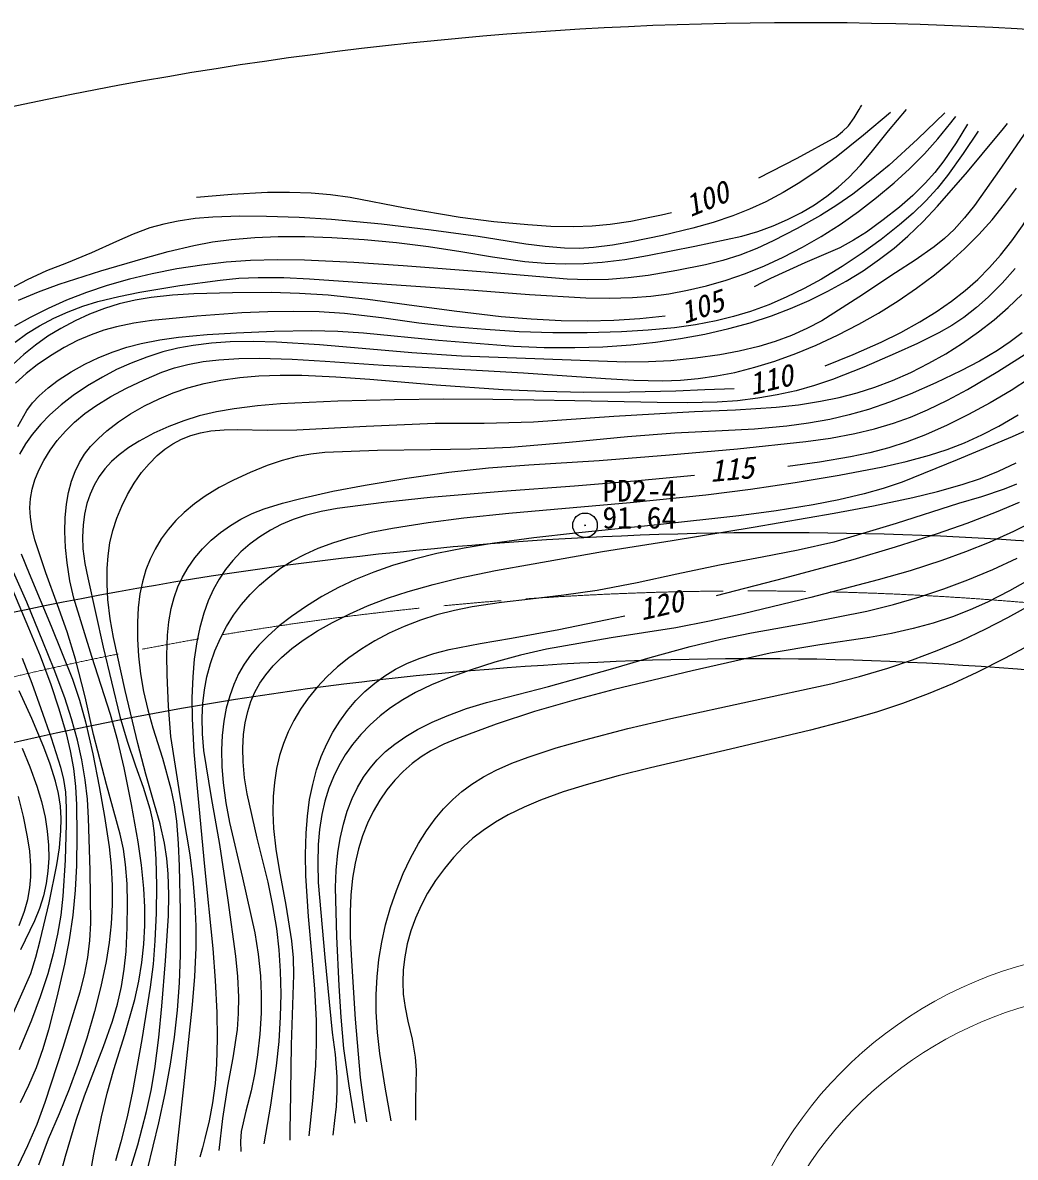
# Model space of a CAD drawing. Units: millimetres, scale not verified. Extents: x 40000 to 680000, y 20000 to 380000.
# Drawn here: x 394141 to 454408, y 259160 to 328076 of the extents above; entities that cross this region are included whole.
import ezdxf
from ezdxf.enums import TextEntityAlignment as Align

# ---------------------------------------------------------------- set-up
doc = ezdxf.new("R2010")
doc.units = ezdxf.units.MM
doc.header["$LTSCALE"] = 1000
doc.linetypes.add('CHAIN', pattern=[18.5, 12, -1.5, 3.5, -1.5])
for name, color, linetype, lineweight in [('M-BGD', 7, 'Continuous', 25), ('M-BMK', 2, 'CHAIN', 13), ('M-STR-HTXT', 7, 'Continuous', 13), ('M-STR-STR1', 1, 'Continuous', 25)]:
    doc.layers.add(name, color=color, linetype=linetype, lineweight=lineweight)
doc.layers.add('M-BGD-HTXT', color=7, linetype='Continuous')
doc.layers.add('M-BMK-SRVR', color=7, linetype='Continuous')
doc.styles.add('ＭＳ ゴシック', font='')
doc.styles.add('ＭＳ 明朝', font='')
doc.styles.get('ＭＳ ゴシック').set_extended_font_data('MS Gothic')
doc.styles.get('ＭＳ 明朝').set_extended_font_data('MS Mincho')

# ---------------------------------------------------------------- blocks, each defined once
blk = doc.blocks.new('BUHIN2')
at = {"color": 3, "linetype": 'Continuous', "lineweight": 25}
for radius in [746, 22.5]:
    blk.add_circle((0, 0), radius, dxfattribs=at)

msp = doc.modelspace()

# ---------------------------------------------------------------- linework, layer by layer
at = {"layer": 'M-BGD'}
for points in [[(446833, 322623), (445201, 321239), (443531, 319903), (442448, 319111), (441331, 318368), (440316, 317762), (439264, 317204), (438277, 316747), (437259, 316342), (436059, 315938), (434829, 315588), (432985, 315149), (431113, 314765), (429958, 314561), (428791, 314416), (427919, 314369), (427044, 314382), (425862, 314473), (424680, 314625), (421803, 315084), (418933, 315482), (415921, 315834), (412894, 316127), (410924, 316251), (408942, 316314), (407320, 316322), (405684, 316268), (404621, 316177), (403571, 316027), (402704, 315847), (401853, 315608), (400840, 315228), (399844, 314789), (398328, 314106), (396791, 313480), (395595, 312999), (394416, 312460), (393339, 311892)], [(450130, 322610), (448460, 321003), (446740, 319432), (445662, 318523), (444548, 317661), (443582, 316988), (442576, 316360), (441166, 315569), (439715, 314825), (438716, 314366), (437687, 313959), (436651, 313634), (435595, 313366), (433867, 313019), (432118, 312729), (430911, 312571), (429701, 312473), (428454, 312453), (427195, 312493), (422214, 312921), (417236, 313301), (414245, 313504), (411252, 313646), (409613, 313666), (407974, 313626), (406500, 313521), (405020, 313354), (403505, 313123), (401996, 312831), (400622, 312500), (399264, 312111), (398019, 311694), (396796, 311220), (395679, 310725), (394586, 310175), (393652, 309643)], [(393876, 311213), (395102, 311726), (396360, 312187), (398887, 313001), (401449, 313763), (402981, 314185), (404532, 314550), (405668, 314756), (406828, 314905), (408233, 315023), (409644, 315082), (411269, 315085), (412902, 315027), (414870, 314903), (416829, 314718), (418780, 314474), (420734, 314169), (422674, 313846), (424633, 313581), (425860, 313478), (427091, 313434), (428211, 313451), (429326, 313527), (430700, 313699), (432079, 313933), (434952, 314497), (437807, 315120), (438767, 315403), (439709, 315744), (440584, 316121), (441431, 316552), (442213, 317018), (442964, 317536), (443653, 318084), (444310, 318683), (445002, 319415), (445655, 320194), (446704, 321517), (447792, 322805)], [(438839, 318645), (441170, 319853), (443529, 321145), (443923, 321458), (444281, 321821), (444627, 322290), (444934, 322810), (445007, 322944), (445080, 323077)], [(393675, 308676), (394399, 309191), (395169, 309664), (396024, 310121), (396903, 310524), (397791, 310858), (398708, 311139), (399969, 311451), (401256, 311707), (403684, 312107), (406122, 312447), (407273, 312556), (408437, 312605), (409993, 312591), (411560, 312516), (416541, 312174), (421524, 311830), (424921, 311571), (428331, 311371), (429751, 311348), (431170, 311385), (432277, 311467), (433375, 311609), (434515, 311820), (435653, 312092), (436847, 312442), (438024, 312849), (439181, 313314), (440321, 313837), (441490, 314439), (442629, 315095), (443772, 315822), (444882, 316599), (445988, 317449), (447055, 318344), (447991, 319203), (448891, 320110), (449709, 321025), (450487, 321985), (450640, 322181), (450793, 322378)], [(393853, 303556), (394392, 304525), (394745, 304988), (395146, 305415), (395692, 305903), (396289, 306354), (397090, 306872), (397916, 307334), (398765, 307740), (399636, 308088), (400469, 308364), (401331, 308585), (402459, 308807), (403606, 308972), (405349, 309137), (407111, 309243), (409415, 309344), (411706, 309384), (413269, 309343), (414843, 309242), (419387, 308801), (423945, 308420), (425795, 308353), (427656, 308345), (429357, 308396), (431055, 308507), (432567, 308667), (434082, 308887), (435548, 309161), (437012, 309496), (438314, 309853), (439607, 310272), (440765, 310711), (441900, 311205), (443029, 311762), (444132, 312372), (445162, 313011), (446167, 313704), (447045, 314381), (447884, 315105), (448805, 315993), (449690, 316933), (451510, 319026), (453287, 321162), (453611, 321555), (453934, 321948)], [(451508, 321923), (450814, 320783), (450073, 319680), (449528, 318982), (448935, 318322), (448177, 317580), (447376, 316880), (446391, 316098), (445366, 315360), (444574, 314857), (443745, 314403), (441633, 313500), (439538, 312538), (439050, 312289), (438563, 312037)], [(442860, 307239), (444573, 307929), (446273, 308679), (447457, 309265), (448621, 309909), (449595, 310514), (450542, 311172), (451354, 311806), (452126, 312486), (452840, 313198), (453512, 313953), (454204, 314826), (454854, 315743), (455531, 316812), (456154, 317907), (456963, 319489), (457723, 321107), (457958, 321626), (458193, 322144)], [(452153, 321495), (451245, 320123), (450291, 318790), (449661, 318007), (448979, 317255), (448206, 316505), (447383, 315789), (446260, 314910), (445102, 314078), (443887, 313268), (442634, 312504), (441584, 311927), (440504, 311402), (439436, 310945), (438339, 310542), (437297, 310226), (436239, 309969), (434991, 309731), (433721, 309551), (432122, 309394), (430507, 309297), (428422, 309242), (426335, 309246), (424293, 309309), (422237, 309433), (420214, 309603), (418188, 309834), (415934, 310154), (413673, 310415), (412147, 310508), (410607, 310541), (409027, 310523), (407456, 310445), (404715, 310245), (401973, 309985), (400897, 309824), (399831, 309603), (399059, 309393), (398303, 309124), (397472, 308764), (396663, 308348), (395830, 307851), (395024, 307299), (394346, 306767), (393710, 306190)], [(455169, 321624), (453578, 319292), (451923, 316972), (451330, 316226), (450689, 315516), (450104, 314965), (449472, 314453), (448326, 313652), (447130, 312890), (444909, 311399), (442657, 309961), (441749, 309495), (440816, 309084), (439831, 308722), (438827, 308418), (437651, 308134), (436464, 307909), (434990, 307693), (433499, 307536), (432133, 307471), (430765, 307465), (425774, 307643), (420782, 307812), (417767, 308021), (414750, 308290), (412170, 308514), (409559, 308680), (408150, 308713), (406734, 308686), (405614, 308609), (404493, 308471), (403568, 308304), (402649, 308076), (401687, 307769), (400733, 307402), (399843, 307005), (398977, 306553), (398079, 306017), (397206, 305428), (396477, 304862), (395788, 304251), (395235, 303685), (394719, 303071), (394309, 302494), (393942, 301871)], [(396150, 257033), (396736, 259225), (397382, 261408), (397894, 262898), (398466, 264381), (399055, 265890), (399587, 267419), (399887, 268466), (400131, 269536), (400301, 270589), (400414, 271660), (400492, 273120), (400509, 274585), (400476, 275767), (400384, 276942), (400255, 277869), (400068, 278786), (399227, 281808), (398445, 284847), (397926, 287137), (397346, 289420), (396832, 291078), (396263, 292714), (395545, 294662), (394874, 296657), (394712, 297343), (394609, 298041), (394583, 298603), (394618, 299171), (394718, 299734), (394880, 300301), (395119, 300903), (395416, 301489), (395800, 302106), (396242, 302701), (396742, 303273), (397285, 303803), (397922, 304330), (398590, 304805), (399499, 305363), (400450, 305875), (401517, 306388), (402597, 306841), (403366, 307106), (404164, 307316), (405098, 307488), (406043, 307600), (407265, 307675), (408500, 307690), (410501, 307632), (412505, 307515), (416036, 307278), (419571, 307101), (424545, 306804), (429535, 306463), (431255, 306367), (432984, 306331), (434073, 306364), (435156, 306456), (436262, 306617), (437370, 306839), (438594, 307150), (439813, 307522), (441075, 307978), (442314, 308489), (443620, 309096), (444901, 309757), (446106, 310439), (447289, 311177), (448414, 311943), (449504, 312757), (450437, 313527), (451331, 314344), (452185, 315206), (452996, 316110), (453761, 317053), (454478, 318032)], [(404690, 317483), (406847, 317658), (409009, 317774), (410336, 317789), (411659, 317743), (412837, 317639), (414020, 317475), (417360, 316835), (420706, 316255), (422747, 316003), (424802, 315811), (426204, 315727), (427606, 315703), (428713, 315740), (429814, 315838), (431064, 316027), (432317, 316278), (432923, 316412), (433537, 316552)], [(454409, 313147), (453606, 312257), (452761, 311411), (452044, 310772), (451284, 310175), (450548, 309682), (449771, 309234), (448464, 308582), (447116, 307977), (445215, 307160), (443302, 306405), (442217, 306036), (441113, 305725), (439950, 305465), (438766, 305262), (437535, 305116), (436300, 305030), (434483, 304985), (432663, 304999), (427671, 305100), (422677, 305182), (419693, 305208), (416714, 305174), (413265, 305079), (409802, 304923), (408392, 304807), (406982, 304630), (405909, 304439), (404848, 304189), (403926, 303898), (403022, 303550), (402108, 303135), (401219, 302666), (400590, 302275), (399988, 301828), (399542, 301424), (399131, 300971), (398785, 300503), (398483, 299993), (398237, 299446), (398044, 298867), (397897, 298223), (397807, 297557), (397773, 296838), (397799, 296120), (397916, 295229), (398092, 294349), (399036, 290137), (400039, 285937), (400480, 284432), (400983, 282932), (401454, 281643), (401869, 280331), (402029, 279594), (402133, 278834), (402227, 277263), (402261, 275679), (402247, 273989), (402172, 272303), (402058, 270891), (401884, 269485), (401379, 266321), (400813, 263160), (400488, 261624), (400106, 260105), (399775, 258954)], [(433152, 310241), (431608, 310082), (430042, 309982), (428441, 309946), (426838, 309970), (425016, 310062), (423197, 310214), (420334, 310551), (417473, 310949), (415087, 311268), (412684, 311530), (410956, 311636), (409222, 311683), (406880, 311678), (404523, 311613), (403236, 311527), (401946, 311380), (400970, 311214), (400005, 310990), (399101, 310710), (398204, 310369), (397319, 309966), (396457, 309507), (395670, 309027), (394921, 308499), (394210, 307925), (393538, 307306)], [(400530, 257928), (401124, 259926), (401658, 261935), (401940, 263221), (402164, 264529), (402402, 266434), (402581, 268348), (402816, 271086), (402991, 273836), (403013, 275108), (402975, 276379), (402891, 277313), (402747, 278247), (402480, 279424), (402150, 280599), (401611, 282435), (401130, 284290), (400361, 287504), (399653, 290726), (399456, 291875), (399319, 293037), (399263, 293976), (399267, 294917), (399324, 295699), (399441, 296473), (399620, 297234), (399858, 297981), (400153, 298710), (400508, 299426), (400908, 300098), (401364, 300748), (401812, 301284), (402308, 301783), (402770, 302166), (403266, 302500), (403791, 302774), (404349, 302998), (404946, 303171), (405565, 303288), (406372, 303356), (407190, 303364), (408986, 303322), (410794, 303340), (414991, 303572), (419185, 303744), (422161, 303757), (425145, 303830), (430028, 304171), (434927, 304453), (437413, 304556), (439897, 304720), (441248, 304869), (442590, 305078), (443706, 305305), (444809, 305592), (445884, 305938), (446949, 306346), (448060, 306837), (449156, 307388), (450190, 307971), (451199, 308610), (452175, 309296), (453122, 310035), (453978, 310776), (454802, 311569)], [(454822, 309245), (454097, 308685), (453327, 308167), (452239, 307525), (451109, 306929), (449577, 306192), (448030, 305515), (446777, 305024), (445502, 304590), (444331, 304252), (443147, 303973), (441850, 303743), (440533, 303572), (438582, 303397), (436614, 303282), (433741, 303135), (430862, 302927), (427312, 302571), (423759, 302275), (421332, 302171), (418893, 302126), (415687, 302082), (412480, 301978), (411639, 301877), (410809, 301718), (409893, 301478), (408979, 301175), (407947, 300765), (406932, 300296), (406067, 299835), (405227, 299319), (404566, 298847), (403937, 298323), (403435, 297834), (402976, 297301), (402557, 296723), (402182, 296104), (401874, 295482), (401622, 294838), (401412, 294117), (401260, 293382), (401151, 292528), (401102, 291666), (401105, 290630), (401168, 289600), (401297, 288517), (401485, 287444), (401738, 286342), (402051, 285247), (402625, 283397), (403139, 281534), (403337, 280571), (403478, 279586), (403584, 278221), (403631, 276836), (403692, 274128), (403693, 271429), (403637, 269763), (403520, 268099), (403340, 266460), (403100, 264816), (402774, 263035), (402388, 261256), (402048, 259838), (401695, 258422)], [(403384, 258487), (403930, 263444), (404449, 268419), (404592, 270144), (404675, 271879), (404679, 273206), (404622, 274543), (404493, 276037), (404304, 277527), (403693, 281123), (403143, 284717), (403002, 286570), (402919, 288475), (402897, 289667), (402936, 290866), (403018, 291688), (403159, 292495), (403333, 293159), (403564, 293806), (403846, 294403), (404188, 294986), (404600, 295566), (405063, 296112), (405586, 296635), (406149, 297112), (406748, 297541), (407376, 297915), (408082, 298258), (408809, 298544), (409905, 298890), (411034, 299184), (412976, 299616), (414933, 299990), (417468, 300417), (420008, 300784), (422432, 301035), (424873, 301228), (429145, 301494), (433409, 301819), (437542, 302194), (441690, 302630), (443188, 302850), (444671, 303129), (445855, 303409), (447022, 303746), (448055, 304121), (449075, 304556), (450301, 305152), (451508, 305806), (453341, 306894), (455162, 308045)], [(398060, 257045), (398459, 259343), (398917, 261627), (399265, 263063), (399671, 264483), (400337, 266610), (400944, 268753), (401188, 269866), (401373, 270993), (401496, 272108), (401559, 273237), (401561, 274356), (401503, 275483), (401356, 276904), (401148, 278331), (400754, 280582), (400303, 282818), (399917, 284449), (399473, 286066), (398334, 289572), (397245, 293123), (397009, 294181), (396831, 295264), (396734, 296203), (396695, 297167), (396717, 297994), (396799, 298829), (396925, 299531), (397110, 300224), (397324, 300806), (397595, 301370), (397903, 301866), (398262, 302328), (398734, 302830), (399254, 303294), (399951, 303823), (400692, 304311), (401544, 304800), (402423, 305235), (403284, 305595), (404165, 305897), (405166, 306157), (406179, 306358), (407320, 306518), (408478, 306620), (409780, 306673), (411096, 306665), (413156, 306576), (415215, 306428), (419251, 306084), (423311, 305799), (425758, 305686), (428217, 305631), (431004, 305647), (433802, 305723), (435560, 305790), (437329, 305864)], [(455273, 306471), (454149, 305738), (452878, 304984), (451568, 304277), (450276, 303640), (448949, 303052), (447849, 302626), (446731, 302258), (445576, 301950), (444396, 301697), (442510, 301384), (440601, 301126)], [(406072, 259566), (406302, 261518), (406593, 263473), (406916, 265192), (407177, 266915), (407246, 267899), (407255, 268896), (407197, 270137), (407079, 271378), (406619, 274785), (406104, 278158), (405596, 281010), (405148, 283867), (405064, 284874), (405040, 285883), (405075, 286714), (405171, 287551), (405325, 288351), (405540, 289150), (405811, 289923), (406142, 290686), (406519, 291404), (406948, 292091), (407422, 292734), (407942, 293338), (408520, 293915), (409138, 294448), (409799, 294939), (410501, 295385), (411283, 295800), (412089, 296159), (413037, 296511), (414015, 296809), (415294, 297124), (416596, 297383), (418761, 297722), (420921, 298000), (423659, 298288), (426419, 298518), (431015, 298925), (435614, 299391), (438336, 299735), (441051, 300139), (443707, 300587), (446358, 301095), (447783, 301420), (449201, 301805), (450274, 302152), (451325, 302556), (452375, 303038), (453400, 303575), (454576, 304264)], [(455355, 303425), (454213, 302917), (450883, 301517), (447537, 300175), (446395, 299793), (445232, 299467), (443687, 299100), (442128, 298792), (439888, 298426), (437631, 298119), (432678, 297585), (427715, 297068), (425174, 296787), (422640, 296446), (420955, 296165), (419279, 295825), (417933, 295496), (416591, 295107), (415465, 294708), (414350, 294250), (413320, 293763), (412304, 293215), (411372, 292646), (410458, 292017), (409720, 291442), (409023, 290822), (408481, 290267), (407982, 289668), (407593, 289114), (407251, 288519), (406955, 287873), (406710, 287193), (406504, 286432), (406356, 285654), (406255, 284785), (406214, 283914), (406231, 282901), (406307, 281900), (406468, 280691), (406689, 279492), (407490, 276145), (408231, 272792), (408429, 271503), (408570, 270189), (408625, 269058), (408620, 267915), (408544, 266644), (408407, 265382), (408240, 264286), (408013, 263200), (407683, 261967), (407413, 260729), (407372, 260125), (407383, 259514)], [(408812, 259969), (409211, 262334), (409550, 264708), (409705, 266199), (409800, 267699), (409829, 269082), (409797, 270463), (409710, 271759), (409561, 273056), (409331, 274460), (409039, 275865), (408371, 278546), (407762, 281235), (407616, 282203), (407530, 283184), (407514, 284005), (407557, 284837), (407651, 285541), (407805, 286240), (407995, 286840), (408241, 287414), (408542, 287957), (408897, 288470), (409345, 289005), (409850, 289513), (410486, 290059), (411173, 290568), (412040, 291130), (412947, 291645), (414006, 292176), (415080, 292648), (416299, 293114), (417542, 293524), (419067, 293955), (420607, 294327), (422853, 294796), (425139, 295211), (429353, 295951), (433574, 296631), (438493, 297441), (443417, 298293), (445806, 298735), (448183, 299235), (449681, 299600), (451172, 300026), (452291, 300400), (453398, 300835), (454460, 301335)], [(434927, 300582), (431297, 300220), (427646, 299916), (423252, 299605), (418887, 299236), (416070, 298936), (413225, 298571), (412261, 298390), (411300, 298149), (410567, 297907), (409842, 297604), (409177, 297259), (408532, 296854), (407945, 296417), (407389, 295927), (406898, 295416), (406455, 294867), (406064, 294283), (405725, 293668), (405404, 292953), (405139, 292214), (404896, 291349), (404711, 290469), (404557, 289410), (404462, 288341), (404416, 287062), (404431, 285783), (404539, 283787), (404708, 281780), (405172, 276819), (405681, 271852), (405832, 269909), (405924, 267952), (405943, 266381), (405902, 264809), (405818, 263641), (405673, 262472), (405471, 261383), (405208, 260296), (405057, 259736), (404903, 259176)], [(454475, 300045), (453731, 299738), (452359, 299272), (450962, 298862), (447171, 297664), (443381, 296529), (441218, 296043), (439040, 295615), (436443, 295126), (433861, 294580), (431449, 294059), (429014, 293595), (426992, 293301), (424979, 293069), (423208, 292865), (421421, 292598), (420353, 292382), (419293, 292105), (418287, 291783), (417299, 291404), (416400, 290996), (415517, 290529), (414724, 290043), (413952, 289499), (413263, 288943), (412606, 288335), (412019, 287712), (411472, 287043), (411007, 286380), (410594, 285689), (410255, 285007), (409972, 284303), (409737, 283556), (409558, 282785), (409425, 281931), (409352, 281068), (409334, 280100), (409377, 279133), (409515, 277884), (409711, 276651), (410117, 274479), (410461, 272314), (410556, 271279), (410592, 270237), (410451, 265985), (410371, 261727), (410364, 260969), (410359, 260201)], [(436259, 293283), (440417, 294351), (444573, 295480), (447127, 296232), (449677, 297046), (451480, 297673), (453269, 298359), (454660, 298951)], [(455757, 297899), (454302, 297180), (452815, 296513), (451390, 295933), (449941, 295409), (448028, 294791), (446088, 294228), (442000, 293170), (437886, 292167), (435846, 291716), (433795, 291323), (429867, 290709), (425936, 290034), (424370, 289660), (422812, 289226), (421371, 288774), (419953, 288267), (418963, 287855), (417999, 287390), (417223, 286952), (416476, 286462), (415838, 285971), (415229, 285425), (414675, 284850), (414159, 284227), (413718, 283601), (413328, 282945), (413003, 282278), (412729, 281577), (412490, 280790), (412307, 279977), (412168, 279075), (412089, 278163), (412059, 277009), (412089, 275849), (412480, 271297), (412931, 266749), (413104, 265398), (413215, 264046), (413222, 263151), (413169, 262255), (413079, 261388), (412968, 260512)], [(394043, 295818), (394527, 294615), (395871, 291413), (397155, 288198), (397582, 286918), (397955, 285613), (398398, 283657), (398786, 281673), (399117, 279853), (399390, 278016), (399509, 276844), (399569, 275666), (399569, 274505), (399509, 273346), (399385, 272204), (399201, 271062), (398878, 269538), (398494, 268013), (398032, 266397), (397510, 264790), (396958, 263289), (396349, 261808), (395695, 260260), (395094, 258684)], [(393506, 257876), (394461, 259879), (395015, 261182), (395513, 262507), (396603, 265841), (397639, 269208), (397897, 270244), (398095, 271290), (398212, 272337), (398269, 273391), (398237, 276572), (398144, 279758), (398070, 280923), (397935, 282083), (397727, 283295), (397459, 284496), (397105, 285790), (396694, 287066), (396056, 288792), (395362, 290496), (394386, 292875), (393347, 295250)], [(414332, 261227), (413959, 263497), (413646, 265775), (413469, 267664), (413351, 269568), (413211, 272562), (413131, 275553), (413170, 276602), (413271, 277662), (413412, 278534), (413612, 279398), (413851, 280179), (414149, 280947), (414468, 281612), (414843, 282252), (415229, 282796), (415668, 283309), (416173, 283802), (416729, 284258), (417398, 284723), (418114, 285146), (418996, 285591), (419903, 285980), (421094, 286412), (422302, 286785), (426057, 287763), (429827, 288808), (432235, 289523), (434662, 290181), (436525, 290630), (438401, 291021), (441903, 291645), (445395, 292329), (447004, 292732), (448609, 293197), (450078, 293686), (451535, 294235), (453037, 294866), (454526, 295558)], [(455349, 294287), (454048, 293558), (452715, 292880), (451670, 292411), (450598, 291997), (449419, 291606), (448213, 291271), (446896, 290972), (445557, 290730), (442541, 290290), (439525, 289788), (434791, 288708), (430058, 287567), (427629, 286936), (425216, 286247), (422888, 285459), (420546, 284603), (419715, 284249), (418913, 283842), (418334, 283487), (417781, 283076), (417240, 282596), (416738, 282071), (416258, 281481), (415819, 280845), (415425, 280169), (415081, 279458), (414779, 278690), (414535, 277904), (414325, 277016), (414172, 276105), (414064, 275087), (414015, 274062), (414027, 272568), (414098, 271084), (414331, 267554), (414626, 264007), (414810, 262654), (415021, 261305)], [(393480, 293733), (394492, 291321), (395195, 289610), (395844, 287871), (396339, 286402), (396780, 284905), (397032, 283846), (397226, 282767), (397348, 281676), (397411, 280568), (397436, 278724), (397401, 276882), (397322, 275376), (397181, 273864), (396957, 272372), (396674, 270890), (396217, 268889), (395702, 266900), (395359, 265739), (394957, 264590), (394502, 263514), (393992, 262462)], [(416515, 261370), (416140, 263415), (415824, 265470), (415687, 266731), (415610, 267992), (415603, 269055), (415655, 270117), (415768, 271166), (415942, 272222), (416178, 273280), (416475, 274329), (416830, 275365), (417247, 276397), (417683, 277325), (418172, 278223), (418654, 278990), (419181, 279716), (419696, 280327), (420258, 280902), (420809, 281381), (421407, 281821), (422123, 282268), (422881, 282669), (423835, 283095), (424829, 283474), (426533, 284023), (428270, 284520), (430884, 285201), (433484, 285817), (438321, 286868), (443206, 287926), (444941, 288369), (446667, 288873), (448174, 289374), (449670, 289935), (451133, 290556), (452572, 291232), (453954, 291938), (455312, 292699)], [(411528, 260460), (411760, 262590), (411932, 264720), (411983, 266086), (411974, 267462), (411879, 269388), (411723, 271313), (411499, 273781), (411334, 276258), (411308, 277547), (411342, 278843), (411423, 279871), (411564, 280898), (411747, 281807), (411989, 282701), (412266, 283500), (412598, 284276), (412966, 284981), (413388, 285660), (413856, 286298), (414372, 286900), (414924, 287453), (415522, 287967), (416130, 288412), (416776, 288809), (417474, 289162), (418207, 289463), (419113, 289762), (420043, 290005), (421920, 290375), (423824, 290688), (426691, 291215), (429530, 291797), (430113, 291921), (430695, 292044)], [(455494, 290389), (453798, 289471), (452064, 288601), (450604, 287927), (449120, 287309), (447556, 286730), (445971, 286207), (443983, 285625), (441976, 285100), (437114, 283954), (432253, 282812), (430295, 282331), (428344, 281790), (426951, 281349), (425570, 280848), (424580, 280429), (423616, 279957), (422843, 279515), (422093, 279018), (421479, 278539), (420897, 278009), (420298, 277378), (419741, 276704), (419210, 275970), (418723, 275194), (418330, 274461), (417987, 273694), (417711, 272917), (417491, 272117), (417338, 271342), (417244, 270550), (417214, 269806), (417244, 269064), (417353, 268250), (417524, 267436), (417778, 266345), (417971, 265250), (418023, 264458), (418016, 263650), (417991, 262540), (417997, 261421)], [(394111, 289485), (394703, 287963), (395240, 286417), (395869, 284647), (396439, 282864), (396614, 282109), (396731, 281335), (396790, 280381), (396789, 279419), (396713, 277217), (396577, 275028), (396449, 273868), (396262, 272717), (395989, 271509), (395658, 270314), (395194, 268897), (394673, 267499), (393931, 265696)], [(393299, 267309), (394630, 270329), (394947, 271315), (395211, 272330), (395741, 274618), (396216, 276932), (396370, 277957), (396463, 278986), (396477, 279743), (396429, 280495), (396312, 281251), (396133, 282008), (395808, 283043), (395421, 284071), (394695, 285804), (393920, 287501)], [(394106, 284021), (394582, 282878), (395006, 281700), (395279, 280776), (395497, 279828), (395633, 278976), (395710, 278118), (395722, 277337), (395674, 276546), (395568, 275792), (395404, 275049), (395161, 274278), (394859, 273518), (394002, 271754)], [(393931, 273249), (394247, 274119), (394443, 274821), (394578, 275534), (394639, 276195), (394640, 276871), (394570, 277749), (394439, 278626), (394191, 279854), (393884, 281072)]]:
    msp.add_lwpolyline(points, dxfattribs=at)
msp.add_arc((441420, 100966), 227110, 60.4877, 108.43268, dxfattribs=at)
at = {"layer": 'M-BMK'}
msp.add_arc((438422, 98359), 195204, 85.08295, 107.44583, dxfattribs=at)
at = {"layer": 'M-STR-HTXT'}
for centre, radius, start, end in [((461718, 246662), 25133, 23.77731, 156.22269), ((461718, 245406), 23890, 28.47455, 151.52542)]:
    msp.add_arc(centre, radius, start, end, dxfattribs=at)
at = {"layer": 'M-STR-STR1'}
for centre, radius, start, end in [((439984, 72216), 224881, 85.73584, 104.32324), ((438503, 89075), 200369, 85.09009, 105.37061)]:
    msp.add_arc(centre, radius, start, end, dxfattribs=at)

# ---------------------------------------------------------------- block references
at = {"layer": 'M-BMK-SRVR', "rotation": 209.96056}
msp.add_blockref('BUHIN2', (428283, 297548), dxfattribs=at)

# ---------------------------------------------------------------- texts
at = {"layer": 'M-BGD', "style": 'ＭＳ 明朝', "oblique": 15}
for s, rotation, p in [('100', 22.4, (434828, 315888)), ('105', 19.4, (434449, 309389)), ('110', 13.7, (438491, 305061)), ('115', 5.3, (435947, 299781)), ('120', 12.9, (431814, 291375))]:
    msp.add_text(s, height=1320, rotation=rotation, dxfattribs=at).set_placement(p, align=Align.BOTTOM_LEFT)
at = {"layer": 'M-BGD-HTXT', "style": 'ＭＳ ゴシック'}
for s, p in [('PD2-4', (429337, 298593)), ('91.64', (429337, 296956))]:
    msp.add_text(s, height=1320, dxfattribs=at).set_placement(p, align=Align.BOTTOM_LEFT)

doc.saveas('drawing.dxf')
